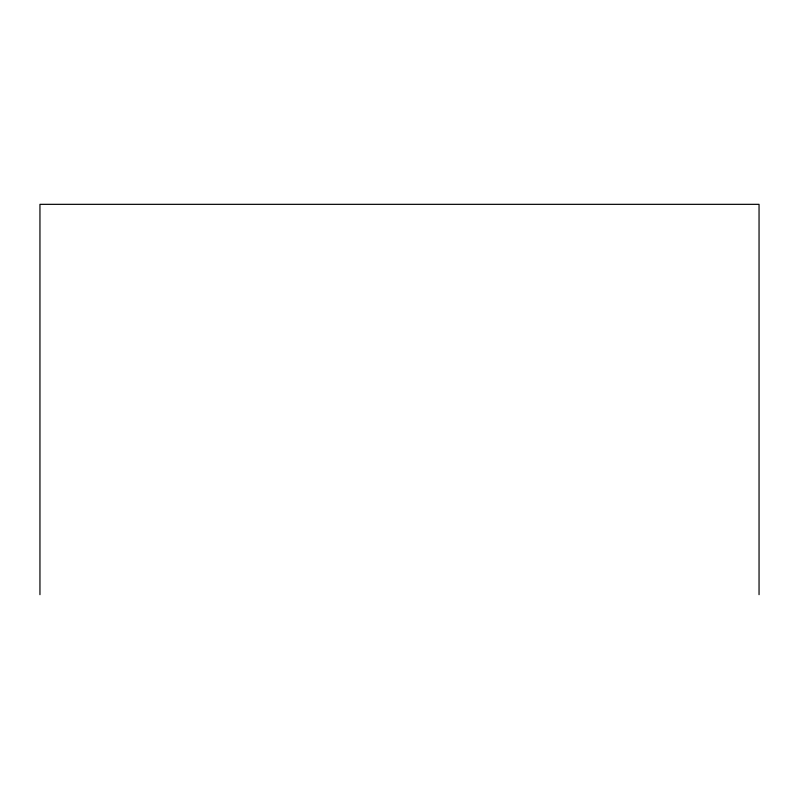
<?xml version="1.0" encoding="UTF-8"?>
<svg xmlns="http://www.w3.org/2000/svg" width="799" height="799" viewBox="0 0 799 799"><rect width="100%" height="100%" fill="white"/><g stroke="black" fill="none" stroke-linecap="round" stroke-linejoin="round"><path stroke-width="1.2" d="M759.05 594.666L759.05 204.334L39.95 204.334L39.95 594.666"/></g></svg>
